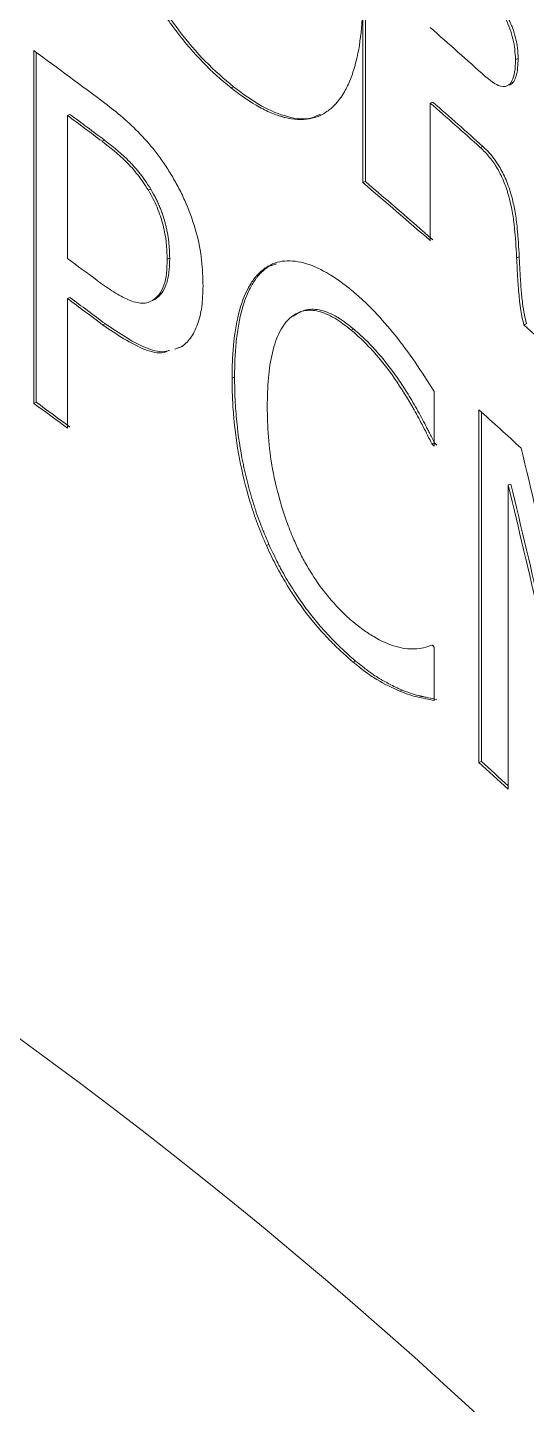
# Model space of a CAD drawing. Header units: millimetres. Extents: x 2 to 278, y 1 to 215.
# Drawn here: x 15.37 to 17.43, y 169.5 to 175.17 of the extents above; entities that cross this region are included whole.
import ezdxf

# ---------------------------------------------------------------- set-up
doc = ezdxf.new("R2010")
doc.units = ezdxf.units.MM

msp = doc.modelspace()

# ---------------------------------------------------------------- linework, layer by layer
at = {"color": 7, "linetype": 'Continuous', "lineweight": 0}
for p, q in [((16.7541, 175.3025), (16.7541, 174.5285)), ((16.7646, 175.3066), (16.7646, 174.5326)), ((15.3989, 173.6201), (15.3989, 175.0719)), ((15.4088, 173.6247), (15.4088, 175.0647)), ((17.394, 175.0393), (17.3832, 175.0354)), ((16.2218, 174.9225), (16.2115, 174.9182)), ((17.0423, 174.8602), (17.0317, 174.8561)), ((17.0317, 174.2896), (17.0317, 174.8561)), ((15.5482, 174.809), (15.5382, 174.8045)), ((15.5382, 174.8045), (15.5382, 174.2164)), ((15.6906, 174.7031), (15.6805, 174.6986)), ((17.2486, 174.6773), (17.2379, 174.6734)), ((15.8811, 174.5015), (15.871, 174.4971)), ((16.7646, 174.5326), (16.7541, 174.5285)), ((15.9587, 174.2176), (15.9485, 174.2132)), ((17.3983, 174.2235), (17.3875, 174.2196)), ((16.3555, 174.1793), (16.3659, 174.1836)), ((16.3659, 174.1836), (16.3989, 174.1949)), ((15.5382, 174.051), (15.5482, 174.0555)), ((15.5382, 174.051), (15.5382, 173.5181)), ((15.8974, 174.0474), (15.8873, 174.0429)), ((15.8879, 174.0454), (15.8974, 174.0474)), ((15.6827, 173.9436), (15.6927, 173.948)), ((16.4603, 173.9765), (16.4706, 173.9807)), ((17.4282, 173.9477), (17.4175, 173.9438)), ((16.7067, 173.9213), (16.7172, 173.9255)), ((16.0034, 173.8506), (15.9799, 173.8434)), ((16.0136, 173.855), (15.9901, 173.8478)), ((16.0034, 173.8506), (16.0136, 173.855)), ((16.2157, 173.7239), (16.226, 173.7282)), ((17.0481, 173.6687), (17.0481, 173.4444)), ((15.3989, 173.6201), (15.4088, 173.6247)), ((17.2323, 172.1417), (17.2323, 173.5935)), ((17.2429, 172.1456), (17.2429, 173.5839)), ((17.0384, 173.4529), (17.049, 173.4569)), ((17.0481, 173.4444), (17.0384, 173.4529)), ((17.0587, 173.4484), (17.049, 173.4569)), ((17.3534, 173.2841), (17.3641, 173.288)), ((17.3534, 173.2841), (17.3534, 172.0322)), ((16.357, 173.0353), (16.3673, 173.0396)), ((17.0481, 172.6174), (17.0481, 172.3966)), ((16.7138, 172.5554), (16.7243, 172.5595)), ((16.9064, 172.435), (16.917, 172.4391)), ((17.2323, 172.1417), (17.2429, 172.1456))]:
    msp.add_line(p, q, dxfattribs=at)
at = {"color": 7, "linetype": 'Continuous', "lineweight": 0, "flags": 128}
msp.add_lwpolyline([(17.039, 172.6254), (17.0401, 172.6244), (17.0413, 172.6234), (17.0424, 172.6224), (17.0436, 172.6214), (17.0447, 172.6204), (17.0458, 172.6194), (17.047, 172.6184), (17.0481, 172.6174)], dxfattribs=at)
at = {"color": 7, "linetype": 'Continuous', "lineweight": 0}
for centre, radius, start, end in [((3.3342, 163.2168), 20.7645, 32.8155, 61.75447), ((3.1388, 162.9493), 20.7336, 32.91093, 61.65904), ((3.0007, 159.1289), 21.3093, 47.9993, 48.81846), ((0.8842, 155.1133), 24.6784, 53.12753, 53.97386), ((2.9854, 158.8008), 21.3325, 48.07819, 48.81817), ((2.9904, 158.7984), 21.341, 48.07819, 48.81817), ((0.9632, 155.054), 24.5461, 53.16022, 53.57423), ((0.9674, 155.0506), 24.556, 53.16022, 53.57423), ((2.649, 157.8494), 21.8437, 48.81907, 49.77978), ((2.6539, 157.8468), 21.8524, 48.81907, 49.77978), ((0.9501, 154.4483), 24.568, 53.22116, 53.57412), ((0.9645, 154.3023), 24.5439, 53.15393, 53.57425), ((0.9687, 154.299), 24.5537, 53.15393, 53.57425), ((3.5618, 158.8681), 20.4757, 46.48449, 47.41465), ((0.7884, 153.5308), 24.8404, 53.5742, 53.9725), ((0.7925, 153.5273), 24.8504, 53.5742, 53.9725), ((3.2462, 158.0066), 20.9419, 47.45487, 48.09853), ((3.2325, 154.34), 20.5997, 32.8155, 61.75447), ((3.2082, 156.5127), 20.9985, 47.65253, 48.09804), ((3.2082, 156.5048), 21.0145, 47.69222, 48.098)]:
    msp.add_arc(centre, radius, start, end, dxfattribs=at)
for points, knots in [([(16.2115, 174.9182), (16.1306, 174.9828), (16.0561, 175.0595), (15.9841, 175.1542), (15.9792, 175.1607), (15.9702, 175.1729), (15.9657, 175.179), (15.9525, 175.1975), (15.9438, 175.2101), (15.9182, 175.2482), (15.9018, 175.2742), (15.8545, 175.3546), (15.8255, 175.4109), (15.7859, 175.4995), (15.7743, 175.5276), (15.7518, 175.586), (15.7413, 175.6156), (15.7122, 175.705), (15.696, 175.7657), (15.6813, 175.8354), (15.68, 175.8418), (15.6772, 175.856), (15.6758, 175.8631), (15.6719, 175.8843), (15.6694, 175.8984), (15.6627, 175.9406), (15.659, 175.9687), (15.6499, 176.0527), (15.6469, 176.1084), (15.6469, 176.1637)], [0, 0, 0, 0, 0.25, 0.25, 0.265625, 0.265625, 0.28125, 0.28125, 0.3125, 0.3125, 0.375, 0.375, 0.5, 0.5, 0.5625, 0.5625, 0.625, 0.625, 0.75, 0.75, 0.765625, 0.765625, 0.78125, 0.78125, 0.8125, 0.8125, 0.875, 0.875, 1, 1, 1, 1]), ([(15.6569, 176.1682), (15.6574, 176.1407), (15.6582, 176.0864), (15.6652, 176.0023), (15.6764, 175.9178), (15.698, 175.8012), (15.7374, 175.6519), (15.8065, 175.4722), (15.894, 175.3018), (15.9959, 175.1509), (16.1071, 175.0208), (16.1828, 174.9559), (16.2218, 174.9225)], [0, 0, 0, 0, 0.064997, 0.128099, 0.189703, 0.250234, 0.377428, 0.500129, 0.624493, 0.749972, 0.871159, 1, 1, 1, 1]), ([(17.2914, 175.6097), (17.3373, 175.568), (17.38, 175.5215), (17.422, 175.467), (17.4251, 175.4628), (17.4306, 175.4554), (17.4334, 175.4517), (17.4416, 175.4406), (17.4469, 175.4331), (17.4627, 175.4104), (17.4728, 175.3951), (17.5019, 175.3486), (17.5198, 175.3168), (17.5403, 175.276), (17.5452, 175.2659), (17.5537, 175.2477), (17.5579, 175.2386), (17.5698, 175.2112), (17.5772, 175.193), (17.5977, 175.1381), (17.6091, 175.1015), (17.6364, 174.9914), (17.6456, 174.9177), (17.6458, 174.8438)], [0, 0, 0, 0, 0.25, 0.25, 0.265625, 0.265625, 0.28125, 0.28125, 0.3125, 0.3125, 0.375, 0.375, 0.5, 0.5, 0.53125, 0.53125, 0.5625, 0.5625, 0.625, 0.625, 0.75, 0.75, 1, 1, 1, 1]), ([(16.7534, 175.3031), (16.7546, 175.1898), (16.7446, 175.0936), (16.7218, 175.0094), (16.7201, 175.0036), (16.717, 174.9931), (16.7154, 174.988), (16.7104, 174.9729), (16.7069, 174.9632), (16.6958, 174.9353), (16.6877, 174.9182), (16.6609, 174.8716), (16.6399, 174.8467), (16.6038, 174.8185), (16.5903, 174.8103), (16.5627, 174.7979), (16.5483, 174.7935), (16.5028, 174.7856), (16.4698, 174.7874), (16.4295, 174.7974), (16.4257, 174.7985), (16.4173, 174.8009), (16.413, 174.8022), (16.4002, 174.8064), (16.3916, 174.8096), (16.3652, 174.8203), (16.3472, 174.829), (16.2916, 174.8595), (16.2525, 174.8858), (16.2115, 174.9182)], [0, 0, 0, 0, 0.25, 0.25, 0.265625, 0.265625, 0.28125, 0.28125, 0.3125, 0.3125, 0.375, 0.375, 0.5, 0.5, 0.5625, 0.5625, 0.625, 0.625, 0.75, 0.75, 0.765625, 0.765625, 0.78125, 0.78125, 0.8125, 0.8125, 0.875, 0.875, 1, 1, 1, 1]), ([(17.248, 175.3258), (17.2602, 175.314), (17.2833, 175.2918), (17.3154, 175.2498), (17.3478, 175.1949), (17.3779, 175.1166), (17.3814, 175.0631), (17.3832, 175.0354)], [0, 0, 0, 0, 0.185789, 0.350846, 0.502113, 0.742099, 1, 1, 1, 1]), ([(17.394, 175.0393), (17.3938, 175.0679), (17.3903, 175.0961), (17.3799, 175.1379), (17.3757, 175.1517), (17.368, 175.1723), (17.3652, 175.1791), (17.3592, 175.1927), (17.3556, 175.2004), (17.3291, 175.2531), (17.2978, 175.2943), (17.2587, 175.3297)], [0, 0, 0, 0, 0.25, 0.25, 0.375, 0.375, 0.4375, 0.4375, 0.5, 0.5, 1, 1, 1, 1]), ([(17.3832, 175.0354), (17.3826, 175.0173), (17.3814, 174.9835), (17.3703, 174.9458), (17.3488, 174.9217), (17.3103, 174.9237), (17.2775, 174.9502), (17.2596, 174.9646)], [0, 0, 0, 0, 0.187296, 0.350626, 0.502535, 0.729726, 1, 1, 1, 1]), ([(17.3568, 174.9309), (17.3583, 174.9311), (17.3659, 174.9325), (17.3762, 174.9443), (17.391, 174.9756), (17.3928, 175.0131), (17.394, 175.0393)], [0, 0, 0, 0, 0.053609, 0.267807, 0.490218, 1, 1, 1, 1]), ([(16.2218, 174.9225), (16.2612, 174.8937), (16.3376, 174.8377), (16.4465, 174.7956), (16.5287, 174.7844), (16.5671, 174.8047), (16.5784, 174.8107)], [0, 0, 0, 0, 0.301186, 0.584301, 0.8773, 1, 1, 1, 1]), ([(15.6921, 174.8553), (15.7166, 174.8363), (15.7656, 174.7983), (15.8382, 174.7305), (15.8966, 174.6626), (15.9406, 174.6014), (15.9609, 174.568), (15.9711, 174.5513)], [0, 0, 0, 0, 0.250116, 0.500108, 0.749927, 0.874954, 1, 1, 1, 1]), ([(15.6805, 174.6986), (15.7138, 174.6727), (15.7636, 174.6337), (15.8192, 174.572), (15.8493, 174.5311), (15.8634, 174.5089), (15.871, 174.4971)], [0, 0, 0, 0, 0.499949, 0.749939, 0.866045, 1, 1, 1, 1]), ([(15.8811, 174.5015), (15.8731, 174.5143), (15.8655, 174.526), (15.8509, 174.5472), (15.8445, 174.556), (15.83, 174.5742), (15.8225, 174.5833), (15.8105, 174.5967), (15.8065, 174.6011), (15.8003, 174.6077), (15.7982, 174.6099), (15.7939, 174.6143), (15.7911, 174.6172), (15.7657, 174.6429), (15.7327, 174.671), (15.6906, 174.7031)], [0, 0, 0, 0, 0.125, 0.125, 0.25, 0.25, 0.375, 0.375, 0.4375, 0.4375, 0.46875, 0.46875, 0.5, 0.5, 1, 1, 1, 1]), ([(17.3875, 174.2196), (17.3855, 174.2664), (17.3828, 174.3055), (17.3793, 174.339), (17.3788, 174.3429), (17.3782, 174.3486), (17.3779, 174.3515), (17.3768, 174.36), (17.3761, 174.3656), (17.3739, 174.3822), (17.3722, 174.393), (17.3668, 174.4242), (17.3627, 174.4438), (17.3574, 174.4644), (17.3564, 174.4679), (17.3549, 174.4737), (17.3541, 174.4765), (17.3516, 174.4851), (17.3499, 174.4907), (17.3445, 174.5072), (17.3407, 174.5179), (17.3284, 174.5488), (17.3191, 174.5681), (17.3034, 174.5949), (17.2988, 174.6022), (17.2881, 174.6177), (17.2825, 174.6252), (17.2648, 174.647), (17.252, 174.6607), (17.2379, 174.6734)], [0, 0, 0, 0, 0.25, 0.25, 0.265625, 0.265625, 0.28125, 0.28125, 0.3125, 0.3125, 0.375, 0.375, 0.5, 0.5, 0.515625, 0.515625, 0.53125, 0.53125, 0.5625, 0.5625, 0.625, 0.625, 0.75, 0.75, 0.8125, 0.8125, 0.875, 0.875, 1, 1, 1, 1]), ([(17.2486, 174.6773), (17.2575, 174.6688), (17.2745, 174.6526), (17.2984, 174.6231), (17.3237, 174.5846), (17.3493, 174.5315), (17.3693, 174.4681), (17.3825, 174.4036), (17.3934, 174.3216), (17.3963, 174.2622), (17.3983, 174.2235)], [0, 0, 0, 0, 0.090946, 0.173601, 0.250137, 0.370967, 0.49959, 0.614864, 0.749736, 1, 1, 1, 1]), ([(15.9587, 174.2176), (15.9584, 174.2311), (15.958, 174.2435), (15.957, 174.2604), (15.9566, 174.2657), (15.956, 174.2733), (15.9557, 174.2758), (15.9553, 174.2805), (15.9551, 174.282), (15.9533, 174.2975), (15.9515, 174.3097), (15.9482, 174.3278), (15.947, 174.3338), (15.9443, 174.3456), (15.9431, 174.3509), (15.9382, 174.3702), (15.9345, 174.3828), (15.9283, 174.4013), (15.9261, 174.4074), (15.9216, 174.4195), (15.9194, 174.4248), (15.9139, 174.438), (15.9112, 174.4442), (15.907, 174.4532), (15.9057, 174.4561), (15.9029, 174.4618), (15.9011, 174.4654), (15.8961, 174.4751), (15.8898, 174.4865), (15.8811, 174.5015)], [0, 0, 0, 0, 0.125, 0.125, 0.1875, 0.1875, 0.21875, 0.21875, 0.25, 0.25, 0.375, 0.375, 0.4375, 0.4375, 0.5, 0.5, 0.625, 0.625, 0.6875, 0.6875, 0.75, 0.75, 0.8125, 0.8125, 0.84375, 0.84375, 0.875, 0.875, 1, 1, 1, 1]), ([(15.9711, 174.5513), (15.9811, 174.5335), (16.0013, 174.4977), (16.0364, 174.422), (16.0715, 174.3234), (16.0933, 174.2072), (16.0952, 174.1376), (16.0961, 174.1028)], [0, 0, 0, 0, 0.12521, 0.25036, 0.500048, 0.74978, 1, 1, 1, 1]), ([(15.871, 174.4971), (15.8775, 174.4858), (15.8904, 174.4633), (15.9125, 174.4152), (15.9333, 174.3526), (15.9465, 174.2796), (15.9478, 174.2354), (15.9485, 174.2132)], [0, 0, 0, 0, 0.125197, 0.250327, 0.499888, 0.749768, 1, 1, 1, 1]), ([(15.8974, 174.0474), (15.9036, 174.0518), (15.909, 174.0561), (15.916, 174.0624), (15.9181, 174.0644), (15.921, 174.0675), (15.9219, 174.0685), (15.9236, 174.0705), (15.9242, 174.0712), (15.9332, 174.0828), (15.9399, 174.0961), (15.9473, 174.1181), (15.9494, 174.1259), (15.9521, 174.1383), (15.9529, 174.1426), (15.954, 174.1491), (15.9544, 174.1513), (15.955, 174.1558), (15.9554, 174.1587), (15.9573, 174.174), (15.9583, 174.1931), (15.9587, 174.2176)], [0, 0, 0, 0, 0.125, 0.125, 0.1875, 0.1875, 0.21875, 0.21875, 0.25, 0.25, 0.5, 0.5, 0.625, 0.625, 0.6875, 0.6875, 0.71875, 0.71875, 0.75, 0.75, 1, 1, 1, 1]), ([(17.4175, 173.9438), (17.408, 173.9752), (17.4007, 174.0225), (17.3952, 174.0897), (17.395, 174.0924), (17.3945, 174.0988), (17.3942, 174.102), (17.3935, 174.1113), (17.3931, 174.1172), (17.392, 174.134), (17.3914, 174.1441), (17.3909, 174.1553), (17.3907, 174.1592), (17.3904, 174.1652), (17.3903, 174.1682), (17.3898, 174.177), (17.3896, 174.1827), (17.3887, 174.1993), (17.3881, 174.2098), (17.3875, 174.2196)], [0, 0, 0, 0, 0.5, 0.5, 0.53125, 0.53125, 0.5625, 0.5625, 0.625, 0.625, 0.75, 0.75, 0.78125, 0.78125, 0.8125, 0.8125, 0.875, 0.875, 1, 1, 1, 1]), ([(17.3983, 174.2235), (17.3994, 174.2014), (17.4016, 174.1571), (17.4056, 174.0936), (17.4113, 174.0361), (17.4178, 173.9887), (17.4251, 173.96), (17.4282, 173.9477)], [0, 0, 0, 0, 0.250146, 0.500272, 0.709913, 0.875564, 1, 1, 1, 1]), ([(15.9485, 174.2132), (15.948, 174.1937), (15.947, 174.1545), (15.9361, 174.1046), (15.9167, 174.0652), (15.8971, 174.0504), (15.8873, 174.0429)], [0, 0, 0, 0, 0.25016, 0.500158, 0.749925, 1, 1, 1, 1]), ([(16.2157, 173.7239), (16.216, 173.7492), (16.2167, 173.7999), (16.2239, 173.8962), (16.2431, 174.0068), (16.2796, 174.0961), (16.3191, 174.1511), (16.3434, 174.1699), (16.3555, 174.1793)], [0, 0, 0, 0, 0.125111, 0.250196, 0.500104, 0.749887, 0.874924, 1, 1, 1, 1]), ([(16.3659, 174.1836), (16.3497, 174.1712), (16.338, 174.1611), (16.3296, 174.1522), (16.328, 174.1504), (16.3254, 174.1475), (16.3242, 174.146), (16.3204, 174.1414), (16.3178, 174.1382), (16.3104, 174.1281), (16.3055, 174.1207), (16.2982, 174.1088), (16.2963, 174.1054), (16.2921, 174.0978), (16.2901, 174.0939), (16.2841, 174.0818), (16.2803, 174.0734), (16.2693, 174.047), (16.2627, 174.0277), (16.2554, 174.0017), (16.2543, 173.9974), (16.2518, 173.9877), (16.2506, 173.9827), (16.2472, 173.9675), (16.245, 173.9569), (16.2391, 173.9242), (16.2357, 173.9008), (16.2318, 173.8634), (16.2307, 173.8518), (16.2289, 173.8277), (16.2282, 173.8157), (16.2277, 173.8021), (16.2276, 173.8015), (16.2276, 173.7993), (16.2275, 173.7982), (16.2274, 173.7947), (16.2273, 173.7922), (16.2271, 173.7844), (16.2269, 173.7786), (16.2265, 173.7597), (16.2262, 173.745), (16.226, 173.7282)], [0, 0, 0, 0, 0.125, 0.125, 0.140625, 0.140625, 0.15625, 0.15625, 0.1875, 0.1875, 0.25, 0.25, 0.28125, 0.28125, 0.3125, 0.3125, 0.375, 0.375, 0.5, 0.5, 0.53125, 0.53125, 0.5625, 0.5625, 0.625, 0.625, 0.75, 0.75, 0.8125, 0.8125, 0.875, 0.875, 0.882812, 0.882812, 0.890625, 0.890625, 0.90625, 0.90625, 0.9375, 0.9375, 1, 1, 1, 1]), ([(16.3555, 174.1793), (16.3675, 174.186), (16.3914, 174.1996), (16.4457, 174.2099), (16.5206, 174.2005), (16.6007, 174.1629), (16.6656, 174.1197), (16.6982, 174.0933), (16.7144, 174.0802)], [0, 0, 0, 0, 0.125096, 0.250151, 0.4999, 0.749787, 0.874877, 1, 1, 1, 1]), ([(15.8873, 174.0429), (15.8799, 174.0394), (15.865, 174.0322), (15.83, 174.0314), (15.7815, 174.0468), (15.7209, 174.082), (15.6801, 174.1114), (15.6597, 174.1262)], [0, 0, 0, 0, 0.125049, 0.250044, 0.499689, 0.749783, 1, 1, 1, 1]), ([(16.0961, 174.1028), (16.0952, 174.0737), (16.0933, 174.0155), (16.0751, 173.9433), (16.051, 173.8949), (16.0256, 173.8662), (16.0108, 173.8558), (16.0034, 173.8506)], [0, 0, 0, 0, 0.249985, 0.499902, 0.749804, 0.874876, 1, 1, 1, 1]), ([(16.7144, 174.0802), (16.7291, 174.0674), (16.7585, 174.0419), (16.8166, 173.9839), (16.8881, 173.9023), (16.9704, 173.7908), (17.0222, 173.7094), (17.0481, 173.6687)], [0, 0, 0, 0, 0.125039, 0.250059, 0.50001, 0.749964, 1, 1, 1, 1]), ([(16.7067, 173.9213), (16.6838, 173.9391), (16.6381, 173.9747), (16.5712, 174.0029), (16.5202, 174.005), (16.4843, 173.9927), (16.4683, 173.9819), (16.4603, 173.9765)], [0, 0, 0, 0, 0.25008, 0.499988, 0.749751, 0.874847, 1, 1, 1, 1]), ([(16.4706, 173.9807), (16.4813, 173.9879), (16.4895, 173.9929), (16.4959, 173.9961), (16.4973, 173.9968), (16.4994, 173.9978), (16.5005, 173.9982), (16.5038, 173.9996), (16.506, 174.0005), (16.5127, 174.0028), (16.5173, 174.004), (16.5409, 174.0088), (16.5613, 174.0081), (16.6038, 173.9975), (16.6257, 173.9882), (16.6503, 173.9739), (16.651, 173.9734), (16.6532, 173.9721), (16.6543, 173.9714), (16.6578, 173.9692), (16.6602, 173.9677), (16.6676, 173.9628), (16.673, 173.9591), (16.6901, 173.9468), (16.7029, 173.9369), (16.7172, 173.9255)], [0, 0, 0, 0, 0.125, 0.125, 0.140625, 0.140625, 0.15625, 0.15625, 0.1875, 0.1875, 0.25, 0.25, 0.5, 0.5, 0.75, 0.75, 0.765625, 0.765625, 0.78125, 0.78125, 0.8125, 0.8125, 0.875, 0.875, 1, 1, 1, 1]), ([(15.9477, 173.8335), (15.9437, 173.8322), (15.9174, 173.8232), (15.8292, 173.8443), (15.7413, 173.9039), (15.6827, 173.9436)], [0, 0, 0, 0, 0.055981, 0.370911, 1, 1, 1, 1]), ([(15.9578, 173.8379), (15.9539, 173.8366), (15.9276, 173.8276), (15.8393, 173.8487), (15.7514, 173.9083), (15.6927, 173.948)], [0, 0, 0, 0, 0.0560041, 0.3709133, 1, 1, 1, 1]), ([(16.4603, 173.9765), (16.4512, 173.9683), (16.4332, 173.9519), (16.4048, 173.9049), (16.3793, 173.8312), (16.3628, 173.7256), (16.3612, 173.6464), (16.3605, 173.6068)], [0, 0, 0, 0, 0.125062, 0.250089, 0.499917, 0.749901, 1, 1, 1, 1]), ([(17.0384, 173.4529), (17.0267, 173.4768), (17.0032, 173.5245), (16.9534, 173.6168), (16.8862, 173.7253), (16.813, 173.8183), (16.7526, 173.8809), (16.722, 173.9078), (16.7067, 173.9213)], [0, 0, 0, 0, 0.125097, 0.25017, 0.500034, 0.749857, 0.874909, 1, 1, 1, 1]), ([(16.7172, 173.9255), (16.7376, 173.9075), (16.7528, 173.8936), (16.7636, 173.8833), (16.7649, 173.8821), (16.7668, 173.8802), (16.7677, 173.8793), (16.7706, 173.8765), (16.7725, 173.8746), (16.7782, 173.8689), (16.782, 173.8651), (16.7933, 173.8534), (16.8008, 173.8453), (16.8381, 173.8038), (16.8669, 173.7672), (16.9027, 173.7161), (16.9088, 173.7071), (16.9221, 173.6869), (16.9288, 173.6764), (16.949, 173.6442), (16.9625, 173.6214), (16.9897, 173.5733), (17.0016, 173.5511), (17.0149, 173.5253), (17.0155, 173.5241), (17.0178, 173.5197), (17.019, 173.5174), (17.0227, 173.51), (17.0254, 173.5045), (17.0343, 173.4867), (17.0412, 173.4728), (17.049, 173.4569)], [0, 0, 0, 0, 0.125, 0.125, 0.132812, 0.132812, 0.140625, 0.140625, 0.15625, 0.15625, 0.1875, 0.1875, 0.25, 0.25, 0.5, 0.5, 0.5625, 0.5625, 0.625, 0.625, 0.75, 0.75, 0.875, 0.875, 0.890625, 0.890625, 0.90625, 0.90625, 0.9375, 0.9375, 1, 1, 1, 1]), ([(16.357, 173.0353), (16.3445, 173.0646), (16.3195, 173.1233), (16.2796, 173.2434), (16.2425, 173.3931), (16.224, 173.5358), (16.2164, 173.6453), (16.216, 173.6977), (16.2157, 173.7239)], [0, 0, 0, 0, 0.125065, 0.250089, 0.499904, 0.749804, 0.874893, 1, 1, 1, 1]), ([(16.226, 173.7282), (16.2263, 173.6937), (16.2268, 173.6673), (16.2276, 173.6467), (16.2278, 173.6428), (16.2281, 173.6365), (16.2283, 173.6333), (16.2288, 173.6236), (16.2292, 173.617), (16.2305, 173.5965), (16.2317, 173.5821), (16.2383, 173.5067), (16.2461, 173.4496), (16.2578, 173.3893), (16.2595, 173.381), (16.2626, 173.3659), (16.2642, 173.3585), (16.2691, 173.336), (16.2726, 173.3211), (16.2837, 173.2765), (16.2918, 173.247), (16.303, 173.2103), (16.3056, 173.2018), (16.3105, 173.1864), (16.313, 173.1788), (16.3206, 173.1564), (16.3258, 173.1419), (16.3324, 173.1244), (16.333, 173.1227), (16.3352, 173.117), (16.3364, 173.1141), (16.3401, 173.1047), (16.3428, 173.0979), (16.3519, 173.0759), (16.359, 173.0588), (16.3673, 173.0396)], [0, 0, 0, 0, 0.125, 0.125, 0.140625, 0.140625, 0.15625, 0.15625, 0.1875, 0.1875, 0.25, 0.25, 0.5, 0.5, 0.53125, 0.53125, 0.5625, 0.5625, 0.625, 0.625, 0.75, 0.75, 0.78125, 0.78125, 0.8125, 0.8125, 0.875, 0.875, 0.890625, 0.890625, 0.90625, 0.90625, 0.9375, 0.9375, 1, 1, 1, 1]), ([(16.3605, 173.6068), (16.3613, 173.5657), (16.363, 173.4834), (16.38, 173.3497), (16.4078, 173.2344), (16.4367, 173.1409), (16.4549, 173.0954), (16.4645, 173.0714)], [0, 0, 0, 0, 0.250103, 0.500044, 0.752329, 0.869678, 1, 1, 1, 1]), ([(16.7138, 172.5554), (16.6978, 172.5693), (16.6656, 172.5973), (16.6014, 172.6605), (16.5218, 172.7515), (16.4469, 172.8614), (16.3929, 172.9584), (16.3689, 173.0096), (16.357, 173.0353)], [0, 0, 0, 0, 0.125119, 0.25021, 0.500161, 0.74987, 0.874906, 1, 1, 1, 1]), ([(16.3673, 173.0396), (16.3833, 173.0054), (16.3955, 172.98), (16.4051, 172.9612), (16.4071, 172.9573), (16.4102, 172.9513), (16.4118, 172.9483), (16.4166, 172.9392), (16.4199, 172.9332), (16.43, 172.915), (16.437, 172.9028), (16.4516, 172.8784), (16.4584, 172.8673), (16.4728, 172.8446), (16.4801, 172.8335), (16.5023, 172.8007), (16.5175, 172.7797), (16.5409, 172.7494), (16.5481, 172.7405), (16.5634, 172.7217), (16.5712, 172.7125), (16.5949, 172.685), (16.6112, 172.6671), (16.6363, 172.641), (16.644, 172.6332), (16.66, 172.6175), (16.6681, 172.6098), (16.6771, 172.6015), (16.6775, 172.6011), (16.6789, 172.5998), (16.6796, 172.5991), (16.6819, 172.5971), (16.6835, 172.5956), (16.6885, 172.5911), (16.6922, 172.5878), (16.7042, 172.5771), (16.7136, 172.5688), (16.7243, 172.5595)], [0, 0, 0, 0, 0.125, 0.125, 0.140625, 0.140625, 0.15625, 0.15625, 0.1875, 0.1875, 0.25, 0.25, 0.3125, 0.3125, 0.375, 0.375, 0.5, 0.5, 0.5625, 0.5625, 0.625, 0.625, 0.75, 0.75, 0.8125, 0.8125, 0.875, 0.875, 0.882812, 0.882812, 0.890625, 0.890625, 0.90625, 0.90625, 0.9375, 0.9375, 1, 1, 1, 1]), ([(16.4645, 173.0714), (16.4725, 173.0533), (16.4885, 173.0171), (16.5246, 172.948), (16.5752, 172.8683), (16.6299, 172.8013), (16.6744, 172.7552), (16.6969, 172.7355), (16.7081, 172.7256)], [0, 0, 0, 0, 0.1251127, 0.2501718, 0.4999155, 0.7497855, 0.8748761, 1, 1, 1, 1]), ([(16.7081, 172.7256), (16.7234, 172.7133), (16.7539, 172.6885), (16.8143, 172.6488), (16.8877, 172.6152), (16.9552, 172.6065), (17.0047, 172.6128), (17.0276, 172.6212), (17.039, 172.6254)], [0, 0, 0, 0, 0.1250934, 0.2501518, 0.4999916, 0.7498438, 0.8749053, 1, 1, 1, 1]), ([(16.9064, 172.435), (16.8751, 172.4495), (16.8281, 172.4711), (16.7631, 172.5152), (16.7303, 172.542), (16.7138, 172.5554)], [0, 0, 0, 0, 0.499914, 0.749936, 1, 1, 1, 1]), ([(16.7243, 172.5595), (16.7451, 172.5424), (16.7615, 172.5294), (16.775, 172.5194), (16.7776, 172.5175), (16.7816, 172.5146), (16.7836, 172.5131), (16.7897, 172.5088), (16.7938, 172.506), (16.8059, 172.4977), (16.8141, 172.4925), (16.8242, 172.4863), (16.8252, 172.4857), (16.8283, 172.4838), (16.8299, 172.4829), (16.8348, 172.48), (16.8381, 172.4781), (16.8486, 172.4724), (16.856, 172.4684), (16.8797, 172.4563), (16.8974, 172.4479), (16.917, 172.4391)], [0, 0, 0, 0, 0.25, 0.25, 0.28125, 0.28125, 0.3125, 0.3125, 0.375, 0.375, 0.5, 0.5, 0.53125, 0.53125, 0.5625, 0.5625, 0.625, 0.625, 0.75, 0.75, 1, 1, 1, 1]), ([(17.0481, 172.3966), (17.0365, 172.3993), (17.0132, 172.4048), (16.9804, 172.4106), (16.9449, 172.4202), (16.9205, 172.4296), (16.9064, 172.435)], [0, 0, 0, 0, 0.249393, 0.5000338, 0.7106548, 1, 1, 1, 1]), ([(16.917, 172.4391), (16.9491, 172.4266), (16.9731, 172.4187), (16.99, 172.4154), (16.9919, 172.4151), (16.9948, 172.4145), (16.9963, 172.4142), (17.0007, 172.4133), (17.0036, 172.4127), (17.0123, 172.4109), (17.0181, 172.4097), (17.0355, 172.406), (17.0471, 172.4034), (17.0587, 172.4006)], [0, 0, 0, 0, 0.5, 0.5, 0.53125, 0.53125, 0.5625, 0.5625, 0.625, 0.625, 0.75, 0.75, 1, 1, 1, 1])]:
    msp.add_open_spline(points, degree=3, knots=knots, dxfattribs=at)
for points in [[(17.4065, 173.4354), (17.4889, 173.0915), (17.5703, 172.7472), (17.6507, 172.4026)], [(17.6075, 172.2009), (17.5238, 172.5623), (17.4391, 172.9234), (17.3534, 173.2841)], [(17.3641, 173.288), (17.4499, 172.9273), (17.5346, 172.5662), (17.6183, 172.2047)]]:
    msp.add_open_spline(points, degree=3, dxfattribs=at)

doc.saveas('drawing.dxf')
